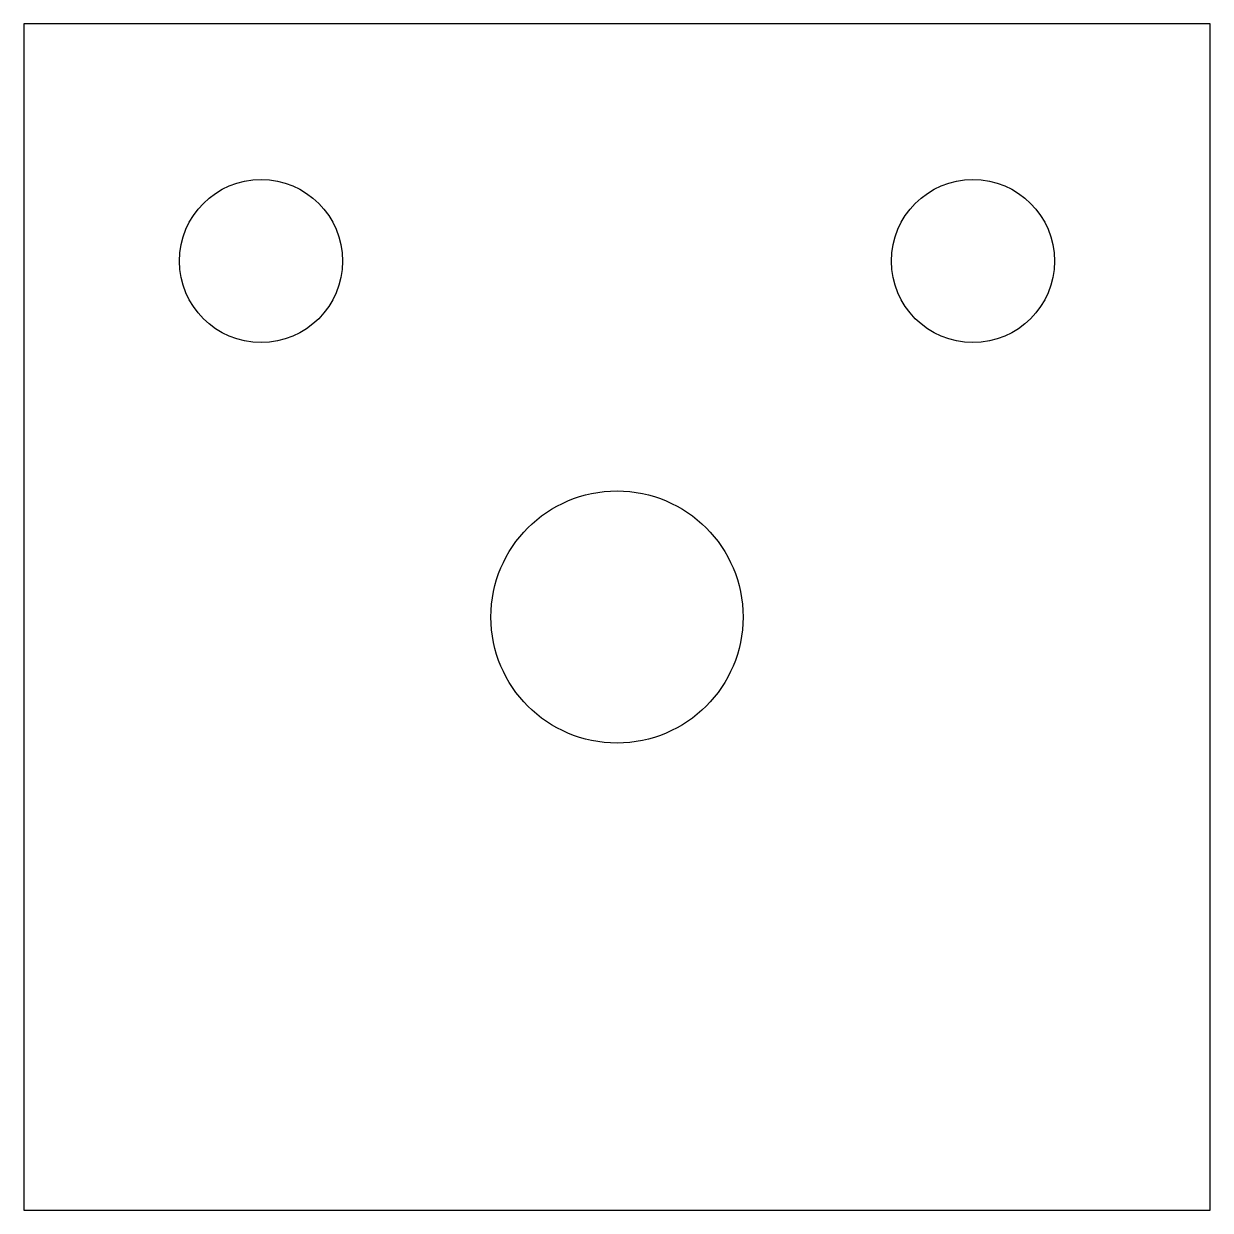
# Model space of a CAD drawing. Header units: millimetres. Extents: x -20 to 20, y -20 to 20.
import ezdxf

# ---------------------------------------------------------------- set-up
doc = ezdxf.new("R2010")
doc.units = ezdxf.units.MM

msp = doc.modelspace()

# ---------------------------------------------------------------- linework, layer by layer
at = {"layer": 'CUT'}
msp.add_lwpolyline([(-20, -20), (20, -20), (20, 20), (-20, 20)], close=True, dxfattribs=at)
at = {"layer": 'DRILL'}
for centre, radius in [((-12, 12), 2.75), ((12, 12), 2.75), ((0, 0), 4.25)]:
    msp.add_circle(centre, radius, dxfattribs=at)

doc.saveas('drawing.dxf')
